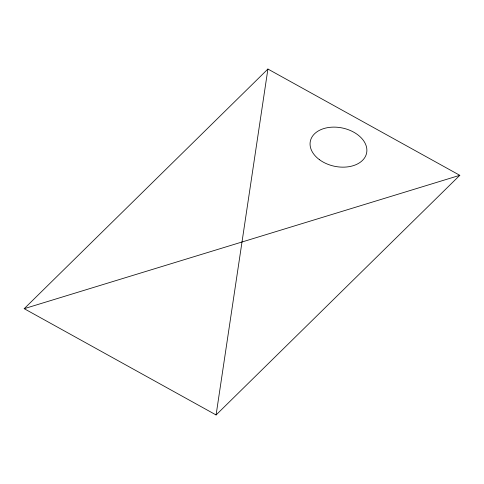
<?xml version="1.0" encoding="UTF-8"?>
<svg xmlns="http://www.w3.org/2000/svg" width="484" height="484" viewBox="0 0 484 484"><rect width="100%" height="100%" fill="white"/><g stroke="black" fill="none" stroke-linecap="round" stroke-linejoin="round"><path stroke-width="0.73" d="M216.088 414.957L267.912 69.043L459.8 175.317L216.088 414.957L24.2 308.683L267.912 69.043M24.2 308.683L459.8 175.317M319.47 159.708A28.75 19.535 12 0 0 366.267 154.354A28.75 19.535 12 0 0 329.671 127.359A28.75 19.535 12 0 0 319.47 159.708"/></g></svg>
